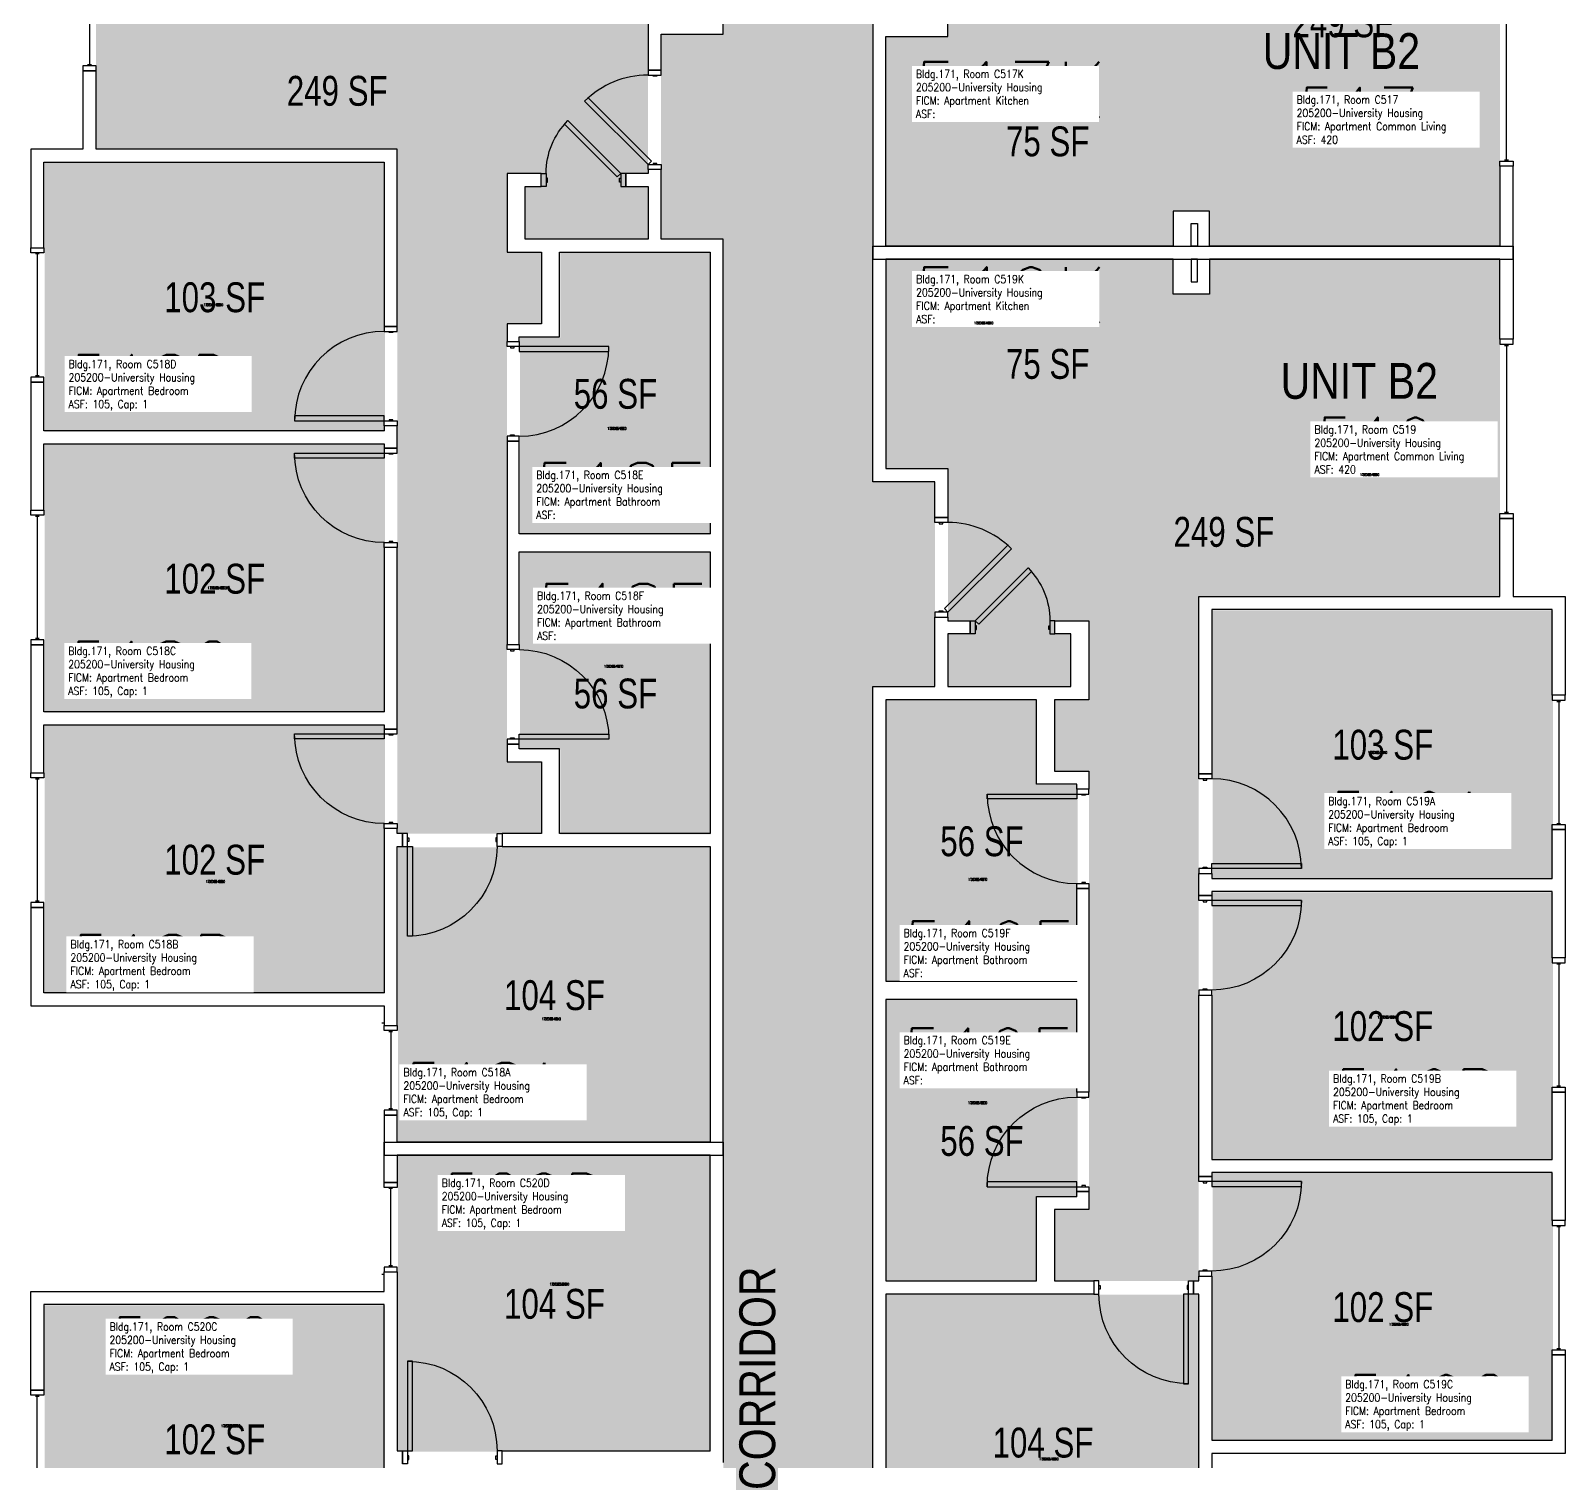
# Model space of a CAD drawing. Header units: inches. Extents: x 56 to 3925, y -1092 to 1470.
# Drawn here: x 3308 to 3925, y 442 to 1016 of the extents above; entities that cross this region are included whole.
import ezdxf
from ezdxf.enums import TextEntityAlignment as Align

# ---------------------------------------------------------------- set-up
doc = ezdxf.new("R2010")
doc.units = ezdxf.units.IN
doc.header["$LTSCALE"] = 48
doc.header["$MEASUREMENT"] = 0
for name, color, linetype in [('A-DOR', 2, 'Continuous'), ('A-GLAZ', 1, 'Continuous'), ('A-IDEN-RNUM', 7, 'Continuous'), ('A-IDEN-SNUM', 4, 'Continuous'), ('A-IDEN-VNUM', 4, 'Continuous'), ('A-MISC', 1, 'Continuous'), ('A-WALL', 5, 'Continuous'), ('AREA-TEXT', 3, 'Continuous'), ('Rooms-Category-Color', 7, 'Continuous'), ('Rooms-College-Color', 7, 'Continuous'), ('Rooms-Department-Color', 7, 'Continuous'), ('Rooms-Division-Color', 7, 'Continuous'), ('Rooms-Information', 7, 'Continuous')]:
    doc.layers.add(name, color=color, linetype=linetype)
doc.styles.add('AREA', font='arial.ttf', dxfattribs={"width": 0.75, "height": 12})
doc.styles.add('ROOMSNUMBER', font='txt.shx', dxfattribs={"height": 0.03})
doc.styles.add('ROOMVNUMBER', font='simplex.shx', dxfattribs={"width": 0.85})
doc.styles.get("Standard").update_dxf_attribs({"font": 'ARIALN.TTF'})

msp = doc.modelspace()

# ---------------------------------------------------------------- hatches: boundary and pattern name
h = msp.add_hatch()
h.set_pattern_fill('ANSI31', color=256, angle=90, style=0)
h.set_pattern_definition([(135, (2935.29632, 505.40573), (-0.088388348, -0.088388348), [])])
h.paths.add_polyline_path([(3519.25, 836.88), (3519.25, 895.61), (3528.46, 895.61), (3528.46, 836.88)], flags=9)
h = msp.add_hatch()
h.set_pattern_fill('ANSI31', color=256, style=0)
h.set_pattern_definition([(45, (4297.48303, 325.65573), (0.088388348, -0.088388348), [])])
h.paths.add_polyline_path([(3713.53, 657.13), (3713.53, 715.86), (3704.32, 715.86), (3704.32, 657.13)], flags=9)
at = {"layer": 'Rooms-Category-Color', "true_color": 0x728ef3}
for points in [[(3781.76, 929.89), (3781.76, 1014.03), (3676.64, 1014.03), (3676.64, 1075.16), (3685.59, 1075.16), (3685.59, 1080.41), (3676.64, 1080.41), (3676.64, 1101.6), (3726.01, 1101.6), (3726.01, 1080.41), (3719.59, 1080.41), (3719.59, 1075.16), (3733.26, 1075.16), (3733.26, 1106.85), (3719.39, 1106.85), (3719.39, 1135.6), (3733.26, 1135.6), (3733.26, 1311.64), (3719.39, 1311.64), (3719.39, 1340.39), (3777.39, 1340.39), (3777.39, 1065.39), (3898.39, 1065.39), (3898.39, 929.89)], [(3451.01, 1104.39), (3451.01, 1020.24), (3556.14, 1020.24), (3556.14, 959.12), (3547.19, 959.12), (3547.19, 953.87), (3556.14, 953.87), (3556.14, 932.67), (3506.76, 932.67), (3506.76, 953.87), (3513.19, 953.87), (3513.19, 959.12), (3499.51, 959.12), (3499.51, 927.42), (3513.39, 927.42), (3513.39, 898.67), (3499.51, 898.67), (3499.51, 722.64), (3513.39, 722.64), (3513.39, 693.89), (3455.39, 693.89), (3455.39, 968.89), (3334.39, 968.89), (3334.39, 1104.39)], [(3651.64, 1014.03), (3781.76, 1014.03), (3781.76, 943.89), (3767.14, 943.89), (3767.14, 929.89), (3651.64, 929.89)], [(3313.69, 963.34), (3313.69, 855.34), (3450.44, 855.34), (3450.44, 963.34)], [(3581.44, 813.98), (3504.69, 813.98), (3504.69, 893.12), (3520.94, 893.12), (3520.94, 927.12), (3581.44, 927.12)], [(3651.64, 840.49), (3781.76, 840.49), (3781.76, 910.64), (3767.14, 910.64), (3767.14, 924.64), (3651.64, 924.64)], [(3781.76, 924.64), (3781.76, 840.49), (3676.64, 840.49), (3676.64, 779.37), (3685.59, 779.37), (3685.59, 774.12), (3676.64, 774.12), (3676.64, 752.92), (3726.01, 752.92), (3726.01, 774.12), (3719.59, 774.12), (3719.59, 779.37), (3733.26, 779.37), (3733.26, 747.67), (3719.39, 747.67), (3719.39, 718.92), (3733.26, 718.92), (3733.26, 542.89), (3719.39, 542.89), (3719.39, 514.14), (3777.39, 514.14), (3777.39, 789.14), (3898.39, 789.14), (3898.39, 924.64)], [(3450.44, 742.47), (3313.69, 742.47), (3313.69, 850.09), (3450.44, 850.09)], [(3581.44, 693.59), (3520.94, 693.59), (3520.94, 727.59), (3504.69, 727.59), (3504.69, 806.73), (3581.44, 806.73)], [(3919.69, 783.59), (3919.69, 675.59), (3782.94, 675.59), (3782.94, 783.59)], [(3651.94, 634.23), (3728.69, 634.23), (3728.69, 713.37), (3712.44, 713.37), (3712.44, 747.37), (3651.94, 747.37)], [(3450.44, 629.59), (3313.69, 629.59), (3313.69, 737.22), (3450.44, 737.22)], [(3581.44, 569.59), (3455.69, 569.59), (3455.69, 688.34), (3581.44, 688.34)], [(3919.69, 562.72), (3782.94, 562.72), (3782.94, 670.34), (3919.69, 670.34)], [(3651.94, 513.84), (3712.44, 513.84), (3712.44, 547.84), (3728.69, 547.84), (3728.69, 626.98), (3651.94, 626.98)], [(3581.44, 564.34), (3455.69, 564.34), (3455.69, 445.59), (3581.44, 445.59)], [(3782.94, 449.84), (3919.69, 449.84), (3919.69, 557.47), (3782.94, 557.47)], [(3651.94, 389.84), (3777.69, 389.84), (3777.69, 508.59), (3651.94, 508.59)], [(3450.44, 504.34), (3313.69, 504.34), (3313.69, 396.72), (3450.44, 396.72)]]:
    msp.add_hatch(color=171, dxfattribs=at).paths.add_polyline_path(points)
at = {"layer": 'Rooms-Category-Color', "true_color": 0xadadad}
msp.add_hatch(color=253, dxfattribs=at).paths.add_polyline_path([(3586.39, 1019.28), (3646.39, 1019.28), (3646.39, 835.24), (3671.39, 835.24), (3671.39, 752.92), (3646.39, 752.92), (3646.39, 22.1), (3671.39, 22.1), (3671.39, -60.22), (3646.39, -60.22), (3646.39, -248.61), (3586.39, -248.61), (3586.39, -215.61), (3587.01, -215.61), (3587.01, -44.24), (3586.39, -44.24), (3586.39, 119.53), (3561.39, 119.53), (3561.39, 201.85), (3586.39, 201.85), (3586.39, 932.67), (3561.39, 932.67), (3561.39, 1014.99), (3586.39, 1014.99)])
at = {"layer": 'Rooms-College-Color', "true_color": 0xadadad}
for points in [[(3781.76, 929.89), (3781.76, 1014.03), (3676.64, 1014.03), (3676.64, 1075.16), (3685.59, 1075.16), (3685.59, 1080.41), (3676.64, 1080.41), (3676.64, 1101.6), (3726.01, 1101.6), (3726.01, 1080.41), (3719.59, 1080.41), (3719.59, 1075.16), (3733.26, 1075.16), (3733.26, 1106.85), (3719.39, 1106.85), (3719.39, 1135.6), (3733.26, 1135.6), (3733.26, 1311.64), (3719.39, 1311.64), (3719.39, 1340.39), (3777.39, 1340.39), (3777.39, 1065.39), (3898.39, 1065.39), (3898.39, 929.89)], [(3451.01, 1104.39), (3451.01, 1020.24), (3556.14, 1020.24), (3556.14, 959.12), (3547.19, 959.12), (3547.19, 953.87), (3556.14, 953.87), (3556.14, 932.67), (3506.76, 932.67), (3506.76, 953.87), (3513.19, 953.87), (3513.19, 959.12), (3499.51, 959.12), (3499.51, 927.42), (3513.39, 927.42), (3513.39, 898.67), (3499.51, 898.67), (3499.51, 722.64), (3513.39, 722.64), (3513.39, 693.89), (3455.39, 693.89), (3455.39, 968.89), (3334.39, 968.89), (3334.39, 1104.39)], [(3586.39, 1019.28), (3646.39, 1019.28), (3646.39, 835.24), (3671.39, 835.24), (3671.39, 752.92), (3646.39, 752.92), (3646.39, 22.1), (3671.39, 22.1), (3671.39, -60.22), (3646.39, -60.22), (3646.39, -248.61), (3586.39, -248.61), (3586.39, -215.61), (3587.01, -215.61), (3587.01, -44.24), (3586.39, -44.24), (3586.39, 119.53), (3561.39, 119.53), (3561.39, 201.85), (3586.39, 201.85), (3586.39, 932.67), (3561.39, 932.67), (3561.39, 1014.99), (3586.39, 1014.99)], [(3651.64, 1014.03), (3781.76, 1014.03), (3781.76, 943.89), (3767.14, 943.89), (3767.14, 929.89), (3651.64, 929.89)], [(3313.69, 963.34), (3313.69, 855.34), (3450.44, 855.34), (3450.44, 963.34)], [(3581.44, 813.98), (3504.69, 813.98), (3504.69, 893.12), (3520.94, 893.12), (3520.94, 927.12), (3581.44, 927.12)], [(3651.64, 840.49), (3781.76, 840.49), (3781.76, 910.64), (3767.14, 910.64), (3767.14, 924.64), (3651.64, 924.64)], [(3781.76, 924.64), (3781.76, 840.49), (3676.64, 840.49), (3676.64, 779.37), (3685.59, 779.37), (3685.59, 774.12), (3676.64, 774.12), (3676.64, 752.92), (3726.01, 752.92), (3726.01, 774.12), (3719.59, 774.12), (3719.59, 779.37), (3733.26, 779.37), (3733.26, 747.67), (3719.39, 747.67), (3719.39, 718.92), (3733.26, 718.92), (3733.26, 542.89), (3719.39, 542.89), (3719.39, 514.14), (3777.39, 514.14), (3777.39, 789.14), (3898.39, 789.14), (3898.39, 924.64)], [(3450.44, 742.47), (3313.69, 742.47), (3313.69, 850.09), (3450.44, 850.09)], [(3581.44, 693.59), (3520.94, 693.59), (3520.94, 727.59), (3504.69, 727.59), (3504.69, 806.73), (3581.44, 806.73)], [(3919.69, 783.59), (3919.69, 675.59), (3782.94, 675.59), (3782.94, 783.59)], [(3651.94, 634.23), (3728.69, 634.23), (3728.69, 713.37), (3712.44, 713.37), (3712.44, 747.37), (3651.94, 747.37)], [(3450.44, 629.59), (3313.69, 629.59), (3313.69, 737.22), (3450.44, 737.22)], [(3581.44, 569.59), (3455.69, 569.59), (3455.69, 688.34), (3581.44, 688.34)], [(3919.69, 562.72), (3782.94, 562.72), (3782.94, 670.34), (3919.69, 670.34)], [(3651.94, 513.84), (3712.44, 513.84), (3712.44, 547.84), (3728.69, 547.84), (3728.69, 626.98), (3651.94, 626.98)], [(3581.44, 564.34), (3455.69, 564.34), (3455.69, 445.59), (3581.44, 445.59)], [(3782.94, 449.84), (3919.69, 449.84), (3919.69, 557.47), (3782.94, 557.47)], [(3651.94, 389.84), (3777.69, 389.84), (3777.69, 508.59), (3651.94, 508.59)], [(3450.44, 504.34), (3313.69, 504.34), (3313.69, 396.72), (3450.44, 396.72)]]:
    msp.add_hatch(color=253, dxfattribs=at).paths.add_polyline_path(points)
at = {"layer": 'Rooms-Department-Color', "true_color": 0x604aed}
for points in [[(3781.76, 929.89), (3781.76, 1014.03), (3676.64, 1014.03), (3676.64, 1075.16), (3685.59, 1075.16), (3685.59, 1080.41), (3676.64, 1080.41), (3676.64, 1101.6), (3726.01, 1101.6), (3726.01, 1080.41), (3719.59, 1080.41), (3719.59, 1075.16), (3733.26, 1075.16), (3733.26, 1106.85), (3719.39, 1106.85), (3719.39, 1135.6), (3733.26, 1135.6), (3733.26, 1311.64), (3719.39, 1311.64), (3719.39, 1340.39), (3777.39, 1340.39), (3777.39, 1065.39), (3898.39, 1065.39), (3898.39, 929.89)], [(3451.01, 1104.39), (3451.01, 1020.24), (3556.14, 1020.24), (3556.14, 959.12), (3547.19, 959.12), (3547.19, 953.87), (3556.14, 953.87), (3556.14, 932.67), (3506.76, 932.67), (3506.76, 953.87), (3513.19, 953.87), (3513.19, 959.12), (3499.51, 959.12), (3499.51, 927.42), (3513.39, 927.42), (3513.39, 898.67), (3499.51, 898.67), (3499.51, 722.64), (3513.39, 722.64), (3513.39, 693.89), (3455.39, 693.89), (3455.39, 968.89), (3334.39, 968.89), (3334.39, 1104.39)], [(3651.64, 1014.03), (3781.76, 1014.03), (3781.76, 943.89), (3767.14, 943.89), (3767.14, 929.89), (3651.64, 929.89)], [(3313.69, 963.34), (3313.69, 855.34), (3450.44, 855.34), (3450.44, 963.34)], [(3581.44, 813.98), (3504.69, 813.98), (3504.69, 893.12), (3520.94, 893.12), (3520.94, 927.12), (3581.44, 927.12)], [(3651.64, 840.49), (3781.76, 840.49), (3781.76, 910.64), (3767.14, 910.64), (3767.14, 924.64), (3651.64, 924.64)], [(3781.76, 924.64), (3781.76, 840.49), (3676.64, 840.49), (3676.64, 779.37), (3685.59, 779.37), (3685.59, 774.12), (3676.64, 774.12), (3676.64, 752.92), (3726.01, 752.92), (3726.01, 774.12), (3719.59, 774.12), (3719.59, 779.37), (3733.26, 779.37), (3733.26, 747.67), (3719.39, 747.67), (3719.39, 718.92), (3733.26, 718.92), (3733.26, 542.89), (3719.39, 542.89), (3719.39, 514.14), (3777.39, 514.14), (3777.39, 789.14), (3898.39, 789.14), (3898.39, 924.64)], [(3450.44, 742.47), (3313.69, 742.47), (3313.69, 850.09), (3450.44, 850.09)], [(3581.44, 693.59), (3520.94, 693.59), (3520.94, 727.59), (3504.69, 727.59), (3504.69, 806.73), (3581.44, 806.73)], [(3919.69, 783.59), (3919.69, 675.59), (3782.94, 675.59), (3782.94, 783.59)], [(3651.94, 634.23), (3728.69, 634.23), (3728.69, 713.37), (3712.44, 713.37), (3712.44, 747.37), (3651.94, 747.37)], [(3450.44, 629.59), (3313.69, 629.59), (3313.69, 737.22), (3450.44, 737.22)], [(3581.44, 569.59), (3455.69, 569.59), (3455.69, 688.34), (3581.44, 688.34)], [(3919.69, 562.72), (3782.94, 562.72), (3782.94, 670.34), (3919.69, 670.34)], [(3651.94, 513.84), (3712.44, 513.84), (3712.44, 547.84), (3728.69, 547.84), (3728.69, 626.98), (3651.94, 626.98)], [(3581.44, 564.34), (3455.69, 564.34), (3455.69, 445.59), (3581.44, 445.59)], [(3782.94, 449.84), (3919.69, 449.84), (3919.69, 557.47), (3782.94, 557.47)], [(3651.94, 389.84), (3777.69, 389.84), (3777.69, 508.59), (3651.94, 508.59)], [(3450.44, 504.34), (3313.69, 504.34), (3313.69, 396.72), (3450.44, 396.72)]]:
    msp.add_hatch(color=173, dxfattribs=at).paths.add_polyline_path(points)
at = {"layer": 'Rooms-Department-Color', "true_color": 0xacacac}
msp.add_hatch(color=253, dxfattribs=at).paths.add_polyline_path([(3586.39, 1019.28), (3646.39, 1019.28), (3646.39, 835.24), (3671.39, 835.24), (3671.39, 752.92), (3646.39, 752.92), (3646.39, 22.1), (3671.39, 22.1), (3671.39, -60.22), (3646.39, -60.22), (3646.39, -248.61), (3586.39, -248.61), (3586.39, -215.61), (3587.01, -215.61), (3587.01, -44.24), (3586.39, -44.24), (3586.39, 119.53), (3561.39, 119.53), (3561.39, 201.85), (3586.39, 201.85), (3586.39, 932.67), (3561.39, 932.67), (3561.39, 1014.99), (3586.39, 1014.99)])
at = {"layer": 'Rooms-Division-Color', "true_color": 0x604aed}
for points in [[(3781.76, 929.89), (3781.76, 1014.03), (3676.64, 1014.03), (3676.64, 1075.16), (3685.59, 1075.16), (3685.59, 1080.41), (3676.64, 1080.41), (3676.64, 1101.6), (3726.01, 1101.6), (3726.01, 1080.41), (3719.59, 1080.41), (3719.59, 1075.16), (3733.26, 1075.16), (3733.26, 1106.85), (3719.39, 1106.85), (3719.39, 1135.6), (3733.26, 1135.6), (3733.26, 1311.64), (3719.39, 1311.64), (3719.39, 1340.39), (3777.39, 1340.39), (3777.39, 1065.39), (3898.39, 1065.39), (3898.39, 929.89)], [(3451.01, 1104.39), (3451.01, 1020.24), (3556.14, 1020.24), (3556.14, 959.12), (3547.19, 959.12), (3547.19, 953.87), (3556.14, 953.87), (3556.14, 932.67), (3506.76, 932.67), (3506.76, 953.87), (3513.19, 953.87), (3513.19, 959.12), (3499.51, 959.12), (3499.51, 927.42), (3513.39, 927.42), (3513.39, 898.67), (3499.51, 898.67), (3499.51, 722.64), (3513.39, 722.64), (3513.39, 693.89), (3455.39, 693.89), (3455.39, 968.89), (3334.39, 968.89), (3334.39, 1104.39)], [(3651.64, 1014.03), (3781.76, 1014.03), (3781.76, 943.89), (3767.14, 943.89), (3767.14, 929.89), (3651.64, 929.89)], [(3313.69, 963.34), (3313.69, 855.34), (3450.44, 855.34), (3450.44, 963.34)], [(3581.44, 813.98), (3504.69, 813.98), (3504.69, 893.12), (3520.94, 893.12), (3520.94, 927.12), (3581.44, 927.12)], [(3651.64, 840.49), (3781.76, 840.49), (3781.76, 910.64), (3767.14, 910.64), (3767.14, 924.64), (3651.64, 924.64)], [(3781.76, 924.64), (3781.76, 840.49), (3676.64, 840.49), (3676.64, 779.37), (3685.59, 779.37), (3685.59, 774.12), (3676.64, 774.12), (3676.64, 752.92), (3726.01, 752.92), (3726.01, 774.12), (3719.59, 774.12), (3719.59, 779.37), (3733.26, 779.37), (3733.26, 747.67), (3719.39, 747.67), (3719.39, 718.92), (3733.26, 718.92), (3733.26, 542.89), (3719.39, 542.89), (3719.39, 514.14), (3777.39, 514.14), (3777.39, 789.14), (3898.39, 789.14), (3898.39, 924.64)], [(3450.44, 742.47), (3313.69, 742.47), (3313.69, 850.09), (3450.44, 850.09)], [(3581.44, 693.59), (3520.94, 693.59), (3520.94, 727.59), (3504.69, 727.59), (3504.69, 806.73), (3581.44, 806.73)], [(3919.69, 783.59), (3919.69, 675.59), (3782.94, 675.59), (3782.94, 783.59)], [(3651.94, 634.23), (3728.69, 634.23), (3728.69, 713.37), (3712.44, 713.37), (3712.44, 747.37), (3651.94, 747.37)], [(3450.44, 629.59), (3313.69, 629.59), (3313.69, 737.22), (3450.44, 737.22)], [(3581.44, 569.59), (3455.69, 569.59), (3455.69, 688.34), (3581.44, 688.34)], [(3919.69, 562.72), (3782.94, 562.72), (3782.94, 670.34), (3919.69, 670.34)], [(3651.94, 513.84), (3712.44, 513.84), (3712.44, 547.84), (3728.69, 547.84), (3728.69, 626.98), (3651.94, 626.98)], [(3581.44, 564.34), (3455.69, 564.34), (3455.69, 445.59), (3581.44, 445.59)], [(3782.94, 449.84), (3919.69, 449.84), (3919.69, 557.47), (3782.94, 557.47)], [(3651.94, 389.84), (3777.69, 389.84), (3777.69, 508.59), (3651.94, 508.59)], [(3450.44, 504.34), (3313.69, 504.34), (3313.69, 396.72), (3450.44, 396.72)]]:
    msp.add_hatch(color=173, dxfattribs=at).paths.add_polyline_path(points)
at = {"layer": 'Rooms-Division-Color', "true_color": 0xadadad}
msp.add_hatch(color=253, dxfattribs=at).paths.add_polyline_path([(3586.39, 1019.28), (3646.39, 1019.28), (3646.39, 835.24), (3671.39, 835.24), (3671.39, 752.92), (3646.39, 752.92), (3646.39, 22.1), (3671.39, 22.1), (3671.39, -60.22), (3646.39, -60.22), (3646.39, -248.61), (3586.39, -248.61), (3586.39, -215.61), (3587.01, -215.61), (3587.01, -44.24), (3586.39, -44.24), (3586.39, 119.53), (3561.39, 119.53), (3561.39, 201.85), (3586.39, 201.85), (3586.39, 932.67), (3561.39, 932.67), (3561.39, 1014.99), (3586.39, 1014.99)])

# ---------------------------------------------------------------- linework, layer by layer
at = {"layer": 'A-DOR'}
for points in [[(3561.39, 998.61), (3561.39, 1000.61), (3556.14, 1000.61), (3556.14, 998.61)], [(3559.64, 998.61), (3559.64, 998.11), (3558.14, 998.11), (3558.14, 998.61)], [(3556.14, 962.61), (3557.55, 964.02), (3532.1, 989.48), (3530.68, 988.06)], [(3545.19, 959.12), (3543.78, 957.7), (3522.56, 978.92), (3523.98, 980.33)], [(3561.39, 962.61), (3561.39, 960.61), (3556.14, 960.61), (3556.14, 962.61)], [(3559.64, 962.61), (3559.64, 963.11), (3558.14, 963.11), (3558.14, 962.61)], [(3515.19, 953.87), (3513.19, 953.87), (3513.19, 959.12), (3515.19, 959.12)], [(3515.19, 955.62), (3515.69, 955.62), (3515.69, 957.12), (3515.19, 957.12)], [(3545.19, 955.62), (3544.69, 955.62), (3544.69, 957.12), (3545.19, 957.12)], [(3545.19, 953.87), (3547.19, 953.87), (3547.19, 959.12), (3545.19, 959.12)], [(3455.39, 895.64), (3455.39, 897.64), (3450.14, 897.64), (3450.14, 895.64)], [(3453.64, 895.64), (3453.64, 895.14), (3452.14, 895.14), (3452.14, 895.64)], [(3499.51, 889.53), (3499.51, 891.53), (3504.39, 891.53), (3504.39, 889.53)], [(3500.89, 889.53), (3500.89, 889.03), (3502.39, 889.03), (3502.39, 889.53)], [(3504.39, 889.53), (3504.39, 887.53), (3540.39, 887.53), (3540.39, 889.53)], [(3450.14, 859.64), (3450.14, 861.64), (3414.14, 861.64), (3414.14, 859.64)], [(3455.39, 859.64), (3455.39, 857.64), (3450.14, 857.64), (3450.14, 859.64)], [(3453.64, 859.64), (3453.64, 860.14), (3452.14, 860.14), (3452.14, 859.64)], [(3499.51, 853.53), (3499.51, 851.53), (3504.39, 851.53), (3504.39, 853.53)], [(3500.89, 853.53), (3500.89, 854.03), (3502.39, 854.03), (3502.39, 853.53)], [(3450.14, 846.76), (3450.14, 844.76), (3414.14, 844.76), (3414.14, 846.76)], [(3455.39, 846.76), (3455.39, 848.76), (3450.14, 848.76), (3450.14, 846.76)], [(3453.64, 846.76), (3453.64, 846.26), (3452.14, 846.26), (3452.14, 846.76)], [(3671.39, 818.86), (3671.39, 820.86), (3676.64, 820.86), (3676.64, 818.86)], [(3673.14, 818.86), (3673.14, 818.36), (3674.64, 818.36), (3674.64, 818.86)], [(3455.39, 810.76), (3455.39, 808.76), (3450.14, 808.76), (3450.14, 810.76)], [(3453.64, 810.76), (3453.64, 811.26), (3452.14, 811.26), (3452.14, 810.76)], [(3676.64, 782.86), (3675.23, 784.27), (3700.68, 809.73), (3702.1, 808.31)], [(3687.59, 779.37), (3689, 777.95), (3710.22, 799.17), (3708.8, 800.58)], [(3673.14, 782.86), (3673.14, 783.36), (3674.64, 783.36), (3674.64, 782.86)], [(3671.39, 782.86), (3671.39, 780.86), (3676.64, 780.86), (3676.64, 782.86)], [(3687.59, 774.12), (3685.59, 774.12), (3685.59, 779.37), (3687.59, 779.37)], [(3687.59, 775.87), (3688.09, 775.87), (3688.09, 777.37), (3687.59, 777.37)], [(3717.59, 775.87), (3717.09, 775.87), (3717.09, 777.37), (3717.59, 777.37)], [(3717.59, 774.12), (3719.59, 774.12), (3719.59, 779.37), (3717.59, 779.37)], [(3499.51, 767.78), (3499.51, 769.78), (3504.39, 769.78), (3504.39, 767.78)], [(3500.89, 767.78), (3500.89, 767.28), (3502.39, 767.28), (3502.39, 767.78)], [(3450.14, 733.89), (3450.14, 731.89), (3414.14, 731.89), (3414.14, 733.89)], [(3455.39, 733.89), (3455.39, 735.89), (3450.14, 735.89), (3450.14, 733.89)], [(3453.64, 733.89), (3453.64, 733.39), (3452.14, 733.39), (3452.14, 733.89)], [(3504.39, 731.78), (3504.39, 733.78), (3540.39, 733.78), (3540.39, 731.78)], [(3499.51, 731.78), (3499.51, 729.78), (3504.39, 729.78), (3504.39, 731.78)], [(3500.89, 731.78), (3500.89, 732.28), (3502.39, 732.28), (3502.39, 731.78)], [(3777.39, 715.89), (3777.39, 717.89), (3782.64, 717.89), (3782.64, 715.89)], [(3779.14, 715.89), (3779.14, 715.39), (3780.64, 715.39), (3780.64, 715.89)], [(3728.39, 709.78), (3728.39, 707.78), (3692.39, 707.78), (3692.39, 709.78)], [(3733.26, 709.78), (3733.26, 711.78), (3728.39, 711.78), (3728.39, 709.78)], [(3731.89, 709.78), (3731.89, 709.28), (3730.39, 709.28), (3730.39, 709.78)], [(3455.39, 697.89), (3455.39, 695.89), (3450.14, 695.89), (3450.14, 697.89)], [(3453.64, 697.89), (3453.64, 698.39), (3452.14, 698.39), (3452.14, 697.89)], [(3459.51, 693.89), (3457.51, 693.89), (3457.51, 688.64), (3459.51, 688.64)], [(3459.51, 692.14), (3460.01, 692.14), (3460.01, 690.64), (3459.51, 690.64)], [(3495.51, 692.14), (3495.01, 692.14), (3495.01, 690.64), (3495.51, 690.64)], [(3495.51, 693.89), (3497.51, 693.89), (3497.51, 688.64), (3495.51, 688.64)], [(3459.51, 688.64), (3461.51, 688.64), (3461.51, 652.64), (3459.51, 652.64)], [(3777.39, 679.89), (3777.39, 677.89), (3782.64, 677.89), (3782.64, 679.89)], [(3779.14, 679.89), (3779.14, 680.39), (3780.64, 680.39), (3780.64, 679.89)], [(3782.64, 679.89), (3782.64, 681.89), (3818.64, 681.89), (3818.64, 679.89)], [(3733.26, 673.78), (3733.26, 671.78), (3728.39, 671.78), (3728.39, 673.78)], [(3731.89, 673.78), (3731.89, 674.28), (3730.39, 674.28), (3730.39, 673.78)], [(3777.39, 667.01), (3777.39, 669.01), (3782.64, 669.01), (3782.64, 667.01)], [(3779.14, 667.01), (3779.14, 666.51), (3780.64, 666.51), (3780.64, 667.01)], [(3782.64, 667.01), (3782.64, 665.01), (3818.64, 665.01), (3818.64, 667.01)], [(3777.39, 631.01), (3777.39, 629.01), (3782.64, 629.01), (3782.64, 631.01)], [(3779.14, 631.01), (3779.14, 631.51), (3780.64, 631.51), (3780.64, 631.01)], [(3733.26, 588.03), (3733.26, 590.03), (3728.39, 590.03), (3728.39, 588.03)], [(3731.89, 588.03), (3731.89, 587.53), (3730.39, 587.53), (3730.39, 588.03)], [(3777.39, 554.14), (3777.39, 556.14), (3782.64, 556.14), (3782.64, 554.14)], [(3728.39, 552.03), (3728.39, 554.03), (3692.39, 554.03), (3692.39, 552.03)], [(3733.26, 552.03), (3733.26, 550.03), (3728.39, 550.03), (3728.39, 552.03)], [(3731.89, 552.03), (3731.89, 552.53), (3730.39, 552.53), (3730.39, 552.03)], [(3779.14, 554.14), (3779.14, 553.64), (3780.64, 553.64), (3780.64, 554.14)], [(3782.64, 554.14), (3782.64, 552.14), (3818.64, 552.14), (3818.64, 554.14)], [(3777.39, 518.14), (3777.39, 516.14), (3782.64, 516.14), (3782.64, 518.14)], [(3779.14, 518.14), (3779.14, 518.64), (3780.64, 518.64), (3780.64, 518.14)], [(3737.27, 514.14), (3735.27, 514.14), (3735.27, 508.89), (3737.27, 508.89)], [(3737.27, 512.39), (3737.77, 512.39), (3737.77, 510.89), (3737.27, 510.89)], [(3773.27, 512.39), (3772.77, 512.39), (3772.77, 510.89), (3773.27, 510.89)], [(3773.27, 514.14), (3775.27, 514.14), (3775.27, 508.89), (3773.27, 508.89)], [(3773.27, 508.89), (3771.27, 508.89), (3771.27, 472.89), (3773.27, 472.89)], [(3459.51, 445.89), (3461.51, 445.89), (3461.51, 481.89), (3459.51, 481.89)], [(3459.51, 440.64), (3457.51, 440.64), (3457.51, 445.89), (3459.51, 445.89)], [(3459.51, 442.39), (3460.01, 442.39), (3460.01, 443.89), (3459.51, 443.89)], [(3495.51, 442.39), (3495.01, 442.39), (3495.01, 443.89), (3495.51, 443.89)], [(3495.51, 440.64), (3497.51, 440.64), (3497.51, 445.89), (3495.51, 445.89)]]:
    msp.add_lwpolyline(points, close=True, dxfattribs=at)
for centre, start, end in [((3556.14, 962.61), 90, 135), ((3450.14, 859.64), 90, 180), ((3504.39, 889.53), 270, 0), ((3676.64, 782.86), 45, 90), ((3782.64, 679.89), 0, 90), ((3728.39, 709.78), 180, 270)]:
    msp.add_arc(centre, 36, start, end, dxfattribs=at)
at = {"layer": 'A-DOR', "extrusion": (0, 0, -1)}
for centre, radius, start, end in [((-3545.19, 959.12), 30, 0, 45), ((-3450.14, 846.76), 36, 270, 0), ((-3687.59, 779.37), 30, 135, 180), ((-3504.39, 731.78), 36, 90, 180), ((-3450.14, 733.89), 36, 270, 0), ((-3459.51, 688.64), 36, 180, 270), ((-3782.64, 667.01), 36, 180, 270), ((-3728.39, 552.03), 36, 0, 90), ((-3782.64, 554.14), 36, 180, 270), ((-3773.27, 508.89), 36, 270, 0), ((-3459.51, 445.89), 36, 90, 180)]:
    msp.add_arc(centre, radius, start, end, dxfattribs=at)
at = {"layer": 'A-GLAZ'}
for p, q in [((3331.76, 1069.77), (3331.76, 1002.77)), ((3901.01, 964.5), (3901.01, 1031.5)), ((3332.51, 1002.77), (3331.01, 1002.77)), ((3900.26, 964.5), (3901.76, 964.5)), ((3311.51, 926.73), (3310.01, 926.73)), ((3310.76, 926.73), (3310.76, 877.73)), ((3900.26, 890.02), (3901.76, 890.02)), ((3901.01, 890.02), (3901.01, 823.02)), ((3311.51, 877.73), (3310.01, 877.73)), ((3311.51, 821.26), (3310.01, 821.26)), ((3310.76, 821.26), (3310.76, 772.26)), ((3900.26, 823.02), (3901.76, 823.02)), ((3311.51, 772.26), (3310.01, 772.26)), ((3921.26, 746.98), (3922.76, 746.98)), ((3922.01, 746.98), (3922.01, 697.98)), ((3311.51, 715.74), (3310.01, 715.74)), ((3310.76, 715.74), (3310.76, 666.74)), ((3921.26, 697.98), (3922.76, 697.98)), ((3311.51, 666.74), (3310.01, 666.74)), ((3921.26, 641.51), (3922.76, 641.51)), ((3922.01, 641.51), (3922.01, 592.51)), ((3450.14, 617.77), (3449.14, 617.77)), ((3453.51, 614.27), (3452.01, 614.27)), ((3452.76, 614.27), (3452.76, 583.27)), ((3921.26, 592.51), (3922.76, 592.51)), ((3453.51, 583.27), (3452.01, 583.27)), ((3453.51, 551.26), (3452.01, 551.26)), ((3452.76, 520.26), (3452.76, 551.26)), ((3921.26, 535.99), (3922.76, 535.99)), ((3922.01, 535.99), (3922.01, 486.99)), ((3453.51, 520.26), (3452.01, 520.26)), ((3450.14, 516.76), (3449.14, 516.76)), ((3921.26, 486.99), (3922.76, 486.99)), ((3311.51, 467.79), (3310.01, 467.79)), ((3310.76, 418.79), (3310.76, 467.79))]:
    msp.add_line(p, q, dxfattribs=at)
for points in [[(3329.14, 1002.27), (3329.14, 1000.27), (3334.39, 1000.27), (3334.39, 1002.27)], [(3903.64, 964), (3903.64, 962), (3898.39, 962), (3898.39, 964)], [(3308.14, 927.23), (3308.14, 929.23), (3313.39, 929.23), (3313.39, 927.23)], [(3903.64, 890.52), (3903.64, 892.52), (3898.39, 892.52), (3898.39, 890.52)], [(3308.14, 877.23), (3308.14, 875.23), (3313.39, 875.23), (3313.39, 877.23)], [(3308.14, 821.76), (3308.14, 823.76), (3313.39, 823.76), (3313.39, 821.76)], [(3903.64, 822.52), (3903.64, 820.52), (3898.39, 820.52), (3898.39, 822.52)], [(3308.14, 771.76), (3308.14, 769.76), (3313.39, 769.76), (3313.39, 771.76)], [(3924.64, 747.48), (3924.64, 749.48), (3919.39, 749.48), (3919.39, 747.48)], [(3308.14, 716.24), (3308.14, 718.24), (3313.39, 718.24), (3313.39, 716.24)], [(3924.64, 697.48), (3924.64, 695.48), (3919.39, 695.48), (3919.39, 697.48)], [(3308.14, 666.24), (3308.14, 664.24), (3313.39, 664.24), (3313.39, 666.24)], [(3924.64, 642.01), (3924.64, 644.01), (3919.39, 644.01), (3919.39, 642.01)], [(3450.14, 614.77), (3450.14, 616.77), (3455.39, 616.77), (3455.39, 614.77)], [(3924.64, 592.01), (3924.64, 590.01), (3919.39, 590.01), (3919.39, 592.01)], [(3450.14, 582.77), (3450.14, 580.77), (3455.39, 580.77), (3455.39, 582.77)], [(3450.14, 551.76), (3450.14, 553.76), (3455.39, 553.76), (3455.39, 551.76)], [(3924.64, 536.49), (3924.64, 538.49), (3919.39, 538.49), (3919.39, 536.49)], [(3450.14, 519.76), (3450.14, 517.76), (3455.39, 517.76), (3455.39, 519.76)], [(3924.64, 486.49), (3924.64, 484.49), (3919.39, 484.49), (3919.39, 486.49)], [(3308.14, 468.29), (3308.14, 470.29), (3313.39, 470.29), (3313.39, 468.29)]]:
    msp.add_lwpolyline(points, close=True, dxfattribs=at)
at = {"layer": 'A-WALL'}
for p, q in [((3586.39, 1014.99), (3586.39, 1109.64)), ((3676.64, 1014.03), (3676.64, 1033.67)), ((3556.14, 1020.24), (3556.14, 1000.61)), ((3646.39, 1019.28), (3646.39, 924.64)), ((3561.39, 1000.61), (3561.39, 1014.99)), ((3561.39, 1014.99), (3586.39, 1014.99)), ((3651.64, 929.89), (3651.64, 1014.03)), ((3651.64, 1014.03), (3676.64, 1014.03)), ((3329.14, 1000.27), (3329.14, 968.89)), ((3334.39, 1000.27), (3329.14, 1000.27)), ((3334.39, 968.89), (3334.39, 1000.27)), ((3556.14, 1000.61), (3561.39, 1000.61)), ((3308.14, 968.89), (3308.14, 929.23)), ((3329.14, 968.89), (3308.14, 968.89)), ((3455.39, 968.89), (3334.39, 968.89)), ((3455.39, 897.64), (3455.39, 968.89)), ((3313.39, 929.23), (3313.39, 963.64)), ((3313.39, 963.64), (3450.14, 963.64)), ((3450.14, 963.64), (3450.14, 897.64)), ((3903.64, 962), (3898.39, 962)), ((3898.39, 962), (3898.39, 929.89)), ((3903.64, 924.64), (3903.64, 962)), ((3499.51, 959.12), (3499.51, 927.42)), ((3513.19, 959.12), (3499.51, 959.12)), ((3513.19, 953.87), (3513.19, 959.12)), ((3556.14, 959.12), (3547.19, 959.12)), ((3547.19, 959.12), (3547.19, 953.87)), ((3556.14, 960.61), (3556.14, 959.12)), ((3561.39, 960.61), (3556.14, 960.61)), ((3561.39, 932.67), (3561.39, 960.61)), ((3506.76, 932.67), (3506.76, 953.87)), ((3506.76, 953.87), (3513.19, 953.87)), ((3547.19, 953.87), (3556.14, 953.87)), ((3556.14, 953.87), (3556.14, 932.67)), ((3767.14, 943.89), (3767.14, 929.89)), ((3781.76, 943.89), (3767.14, 943.89)), ((3781.76, 929.89), (3781.76, 943.89)), ((3774.39, 929.89), (3774.39, 939.01)), ((3774.39, 939.01), (3776.89, 939.01)), ((3776.89, 939.01), (3776.89, 929.89)), ((3556.14, 932.67), (3506.76, 932.67)), ((3586.39, 932.67), (3561.39, 932.67)), ((3586.39, 693.26), (3586.39, 932.67)), ((3308.14, 929.23), (3313.39, 929.23)), ((3499.51, 927.42), (3513.39, 927.42)), ((3513.39, 927.42), (3513.39, 898.67)), ((3520.64, 893.42), (3520.64, 927.42)), ((3520.64, 927.42), (3581.14, 927.42)), ((3581.14, 927.42), (3581.14, 814.28)), ((3646.39, 835.24), (3646.39, 929.89)), ((3646.39, 929.89), (3903.64, 929.89)), ((3767.14, 929.89), (3651.64, 929.89)), ((3776.89, 929.89), (3774.39, 929.89)), ((3898.39, 929.89), (3781.76, 929.89)), ((3903.64, 929.89), (3903.64, 892.52)), ((3646.39, 924.64), (3903.64, 924.64)), ((3651.64, 924.64), (3651.64, 840.49)), ((3767.14, 924.64), (3651.64, 924.64)), ((3767.14, 910.64), (3767.14, 924.64)), ((3776.89, 924.64), (3774.39, 924.64)), ((3774.39, 924.64), (3774.39, 915.51)), ((3776.89, 915.51), (3776.89, 924.64)), ((3898.39, 924.64), (3781.76, 924.64)), ((3781.76, 924.64), (3781.76, 910.64)), ((3898.39, 892.52), (3898.39, 924.64)), ((3774.39, 915.51), (3776.89, 915.51)), ((3781.76, 910.64), (3767.14, 910.64)), ((3450.14, 897.64), (3455.39, 897.64)), ((3499.51, 898.67), (3499.51, 891.53)), ((3513.39, 898.67), (3499.51, 898.67)), ((3499.51, 891.53), (3504.39, 891.53)), ((3504.39, 891.53), (3504.39, 893.42)), ((3504.39, 893.42), (3520.64, 893.42)), ((3903.64, 892.52), (3898.39, 892.52)), ((3308.14, 875.23), (3308.14, 823.76)), ((3313.39, 875.23), (3308.14, 875.23)), ((3313.39, 855.64), (3313.39, 875.23)), ((3450.14, 857.64), (3450.14, 855.64)), ((3455.39, 857.64), (3450.14, 857.64)), ((3455.39, 848.76), (3455.39, 857.64)), ((3450.14, 855.64), (3313.39, 855.64)), ((3499.51, 851.53), (3499.51, 769.78)), ((3504.39, 851.53), (3499.51, 851.53)), ((3504.39, 814.28), (3504.39, 851.53)), ((3313.39, 823.76), (3313.39, 850.39)), ((3313.39, 850.39), (3450.14, 850.39)), ((3450.14, 850.39), (3450.14, 848.76)), ((3450.14, 848.76), (3455.39, 848.76)), ((3651.64, 840.49), (3676.64, 840.49)), ((3676.64, 840.49), (3676.64, 820.86)), ((3671.39, 835.24), (3646.39, 835.24)), ((3671.39, 820.86), (3671.39, 835.24)), ((3308.14, 823.76), (3313.39, 823.76)), ((3676.64, 820.86), (3671.39, 820.86)), ((3898.39, 789.14), (3898.39, 820.52)), ((3898.39, 820.52), (3903.64, 820.52)), ((3903.64, 820.52), (3903.64, 789.14)), ((3581.14, 814.28), (3504.39, 814.28)), ((3450.14, 808.76), (3450.14, 742.76)), ((3455.39, 808.76), (3450.14, 808.76)), ((3455.39, 735.89), (3455.39, 808.76)), ((3504.39, 769.78), (3504.39, 807.03)), ((3504.39, 807.03), (3581.14, 807.03)), ((3581.14, 807.03), (3581.14, 693.89)), ((3777.39, 789.14), (3898.39, 789.14)), ((3777.39, 717.89), (3777.39, 789.14)), ((3903.64, 789.14), (3924.64, 789.14)), ((3924.64, 789.14), (3924.64, 749.48)), ((3919.39, 783.89), (3782.64, 783.89)), ((3782.64, 783.89), (3782.64, 717.89)), ((3919.39, 749.48), (3919.39, 783.89)), ((3671.39, 752.92), (3671.39, 780.86)), ((3671.39, 780.86), (3676.64, 780.86)), ((3676.64, 780.86), (3676.64, 779.37)), ((3676.64, 779.37), (3685.59, 779.37)), ((3685.59, 779.37), (3685.59, 774.12)), ((3719.59, 779.37), (3733.26, 779.37)), ((3719.59, 774.12), (3719.59, 779.37)), ((3733.26, 779.37), (3733.26, 747.67)), ((3685.59, 774.12), (3676.64, 774.12)), ((3676.64, 774.12), (3676.64, 752.92)), ((3726.01, 774.12), (3719.59, 774.12)), ((3726.01, 752.92), (3726.01, 774.12)), ((3313.39, 769.76), (3308.14, 769.76)), ((3308.14, 769.76), (3308.14, 718.24)), ((3313.39, 742.76), (3313.39, 769.76)), ((3499.51, 769.78), (3504.39, 769.78)), ((3646.39, 513.51), (3646.39, 752.92)), ((3646.39, 752.92), (3671.39, 752.92)), ((3676.64, 752.92), (3726.01, 752.92)), ((3651.64, 747.67), (3651.64, 634.53)), ((3712.14, 747.67), (3651.64, 747.67)), ((3712.14, 713.67), (3712.14, 747.67)), ((3719.39, 747.67), (3719.39, 718.92)), ((3733.26, 747.67), (3719.39, 747.67)), ((3924.64, 749.48), (3919.39, 749.48)), ((3450.14, 742.76), (3313.39, 742.76)), ((3313.39, 737.51), (3450.14, 737.51)), ((3313.39, 718.24), (3313.39, 737.51)), ((3450.14, 737.51), (3450.14, 735.89)), ((3450.14, 735.89), (3455.39, 735.89)), ((3499.51, 729.78), (3499.51, 722.64)), ((3504.39, 729.78), (3499.51, 729.78)), ((3504.39, 727.89), (3504.39, 729.78)), ((3520.64, 727.89), (3504.39, 727.89)), ((3520.64, 693.89), (3520.64, 727.89)), ((3499.51, 722.64), (3513.39, 722.64)), ((3513.39, 722.64), (3513.39, 693.89)), ((3308.14, 718.24), (3313.39, 718.24)), ((3719.39, 718.92), (3733.26, 718.92)), ((3733.26, 718.92), (3733.26, 711.78)), ((3782.64, 717.89), (3777.39, 717.89)), ((3728.39, 713.67), (3712.14, 713.67)), ((3728.39, 711.78), (3728.39, 713.67)), ((3733.26, 711.78), (3728.39, 711.78)), ((3450.14, 695.89), (3450.14, 629.89)), ((3455.39, 695.89), (3450.14, 695.89)), ((3455.39, 693.89), (3455.39, 695.89)), ((3457.51, 693.89), (3455.39, 693.89)), ((3457.51, 688.64), (3457.51, 693.89)), ((3500.14, 693.89), (3497.51, 693.89)), ((3497.51, 693.89), (3497.51, 688.64)), ((3513.39, 693.89), (3500.14, 693.89)), ((3581.14, 693.89), (3520.64, 693.89)), ((3586.39, 564.64), (3586.39, 693.26)), ((3919.39, 675.89), (3919.39, 695.48)), ((3919.39, 695.48), (3924.64, 695.48)), ((3924.64, 695.48), (3924.64, 644.01)), ((3455.39, 625.26), (3455.39, 688.64)), ((3455.39, 688.64), (3457.51, 688.64)), ((3497.51, 688.64), (3500.14, 688.64)), ((3500.14, 688.64), (3581.14, 688.64)), ((3581.14, 688.64), (3581.14, 569.89)), ((3777.39, 669.01), (3777.39, 677.89)), ((3777.39, 677.89), (3782.64, 677.89)), ((3782.64, 677.89), (3782.64, 675.89)), ((3782.64, 675.89), (3919.39, 675.89)), ((3728.39, 634.53), (3728.39, 671.78)), ((3728.39, 671.78), (3733.26, 671.78)), ((3733.26, 671.78), (3733.26, 590.03)), ((3782.64, 669.01), (3777.39, 669.01)), ((3919.39, 670.64), (3782.64, 670.64)), ((3782.64, 670.64), (3782.64, 669.01)), ((3919.39, 644.01), (3919.39, 670.64)), ((3308.14, 664.24), (3308.14, 624.64)), ((3313.39, 664.24), (3308.14, 664.24)), ((3313.39, 629.89), (3313.39, 664.24)), ((3924.64, 644.01), (3919.39, 644.01)), ((3450.14, 629.89), (3313.39, 629.89)), ((3651.64, 634.53), (3728.39, 634.53)), ((3777.39, 556.14), (3777.39, 629.01)), ((3777.39, 629.01), (3782.64, 629.01)), ((3782.64, 629.01), (3782.64, 563.01)), ((3308.14, 624.64), (3450.14, 624.64)), ((3450.14, 624.64), (3450.14, 616.77)), ((3455.39, 616.77), (3455.39, 625.26)), ((3728.39, 627.28), (3651.64, 627.28)), ((3651.64, 627.28), (3651.64, 514.14)), ((3728.39, 590.03), (3728.39, 627.28)), ((3450.14, 616.77), (3455.39, 616.77)), ((3733.26, 590.03), (3728.39, 590.03)), ((3919.39, 563.01), (3919.39, 590.01)), ((3919.39, 590.01), (3924.64, 590.01)), ((3924.64, 590.01), (3924.64, 538.49)), ((3450.14, 580.77), (3450.14, 564.64)), ((3455.39, 580.77), (3450.14, 580.77)), ((3455.39, 569.89), (3455.39, 580.77)), ((3450.14, 553.76), (3450.14, 569.89)), ((3450.14, 569.89), (3586.39, 569.89)), ((3581.14, 569.89), (3455.39, 569.89)), ((3586.39, 569.89), (3586.39, 441.26)), ((3450.14, 564.64), (3586.39, 564.64)), ((3455.39, 564.64), (3455.39, 553.76)), ((3581.14, 564.64), (3455.39, 564.64)), ((3581.14, 445.89), (3581.14, 564.64)), ((3782.64, 563.01), (3919.39, 563.01)), ((3782.64, 556.14), (3777.39, 556.14)), ((3919.39, 557.76), (3782.64, 557.76)), ((3782.64, 557.76), (3782.64, 556.14)), ((3919.39, 538.49), (3919.39, 557.76)), ((3455.39, 553.76), (3450.14, 553.76)), ((3728.39, 548.14), (3728.39, 550.03)), ((3728.39, 550.03), (3733.26, 550.03)), ((3733.26, 550.03), (3733.26, 542.89)), ((3712.14, 548.14), (3728.39, 548.14)), ((3712.14, 514.14), (3712.14, 548.14)), ((3733.26, 542.89), (3719.39, 542.89)), ((3719.39, 542.89), (3719.39, 514.14)), ((3924.64, 538.49), (3919.39, 538.49)), ((3450.14, 509.89), (3450.14, 517.76)), ((3450.14, 517.76), (3455.39, 517.76)), ((3455.39, 517.76), (3455.39, 509.26)), ((3646.39, 384.89), (3646.39, 513.51)), ((3651.64, 514.14), (3712.14, 514.14)), ((3719.39, 514.14), (3732.64, 514.14)), ((3732.64, 514.14), (3735.27, 514.14)), ((3735.27, 514.14), (3735.27, 508.89)), ((3775.27, 514.14), (3777.39, 514.14)), ((3775.27, 508.89), (3775.27, 514.14)), ((3777.39, 514.14), (3777.39, 516.14)), ((3777.39, 516.14), (3782.64, 516.14)), ((3782.64, 516.14), (3782.64, 450.14)), ((3308.14, 509.89), (3450.14, 509.89)), ((3308.14, 470.29), (3308.14, 509.89)), ((3455.39, 509.26), (3455.39, 445.89)), ((3651.64, 508.89), (3651.64, 390.14)), ((3732.64, 508.89), (3651.64, 508.89)), ((3735.27, 508.89), (3732.64, 508.89)), ((3777.39, 508.89), (3775.27, 508.89)), ((3777.39, 445.51), (3777.39, 508.89)), ((3450.14, 504.64), (3313.39, 504.64)), ((3313.39, 504.64), (3313.39, 470.29)), ((3450.14, 438.64), (3450.14, 504.64)), ((3919.39, 450.14), (3919.39, 484.49)), ((3919.39, 484.49), (3924.64, 484.49)), ((3924.64, 484.49), (3924.64, 444.89)), ((3313.39, 470.29), (3308.14, 470.29)), ((3782.64, 450.14), (3919.39, 450.14)), ((3455.39, 445.89), (3457.51, 445.89)), ((3457.51, 445.89), (3457.51, 440.64)), ((3497.51, 440.64), (3497.51, 445.89)), ((3497.51, 445.89), (3500.14, 445.89)), ((3500.14, 445.89), (3581.14, 445.89)), ((3777.39, 437.02), (3777.39, 445.51)), ((3924.64, 444.89), (3782.64, 444.89)), ((3782.64, 444.89), (3782.64, 437.02))]:
    msp.add_line(p, q, dxfattribs=at)

# ---------------------------------------------------------------- texts
at = {"layer": 'A-IDEN-RNUM', "style": 'ROOMSNUMBER', "width": 0.85}
for s, p in [('0517-K0', (3712.04, 991.74)), ('0517-00', (3857.27, 984.89)), ('0518-D0', (3381.54, 905.81)), ('0519-K0', (3690.97, 898.51)), ('0518-E0', (3543.66, 856.13)), ('0519-00', (3846.04, 837.59)), ('0518-C0', (3383.05, 792.08)), ('0518-F0', (3542.3, 760.58)), ('0519-A0', (3849.23, 725.95)), ('0518-B0', (3382.33, 674.1)), ('0519-F0', (3688.55, 674.96)), ('0518-A0', (3517.26, 618.93)), ('0519-B0', (3853.03, 619.64)), ('0519-E0', (3688.55, 585.2)), ('0520-D0', (3520.54, 512.38)), ('0519-C0', (3857.78, 496.25)), ('0520-C0', (3388.49, 455.43)), ('0519-D0', (3717.18, 442.14))]:
    msp.add_text(s, height=1, dxfattribs=at).set_placement(p, align=Align.CENTER)
at = {"layer": 'A-IDEN-SNUM', "style": 'ROOMSNUMBER', "width": 0.85}
for s, p in [('1710C517K0', (3712.04, 991.74)), ('1710C51700', (3857.27, 984.89)), ('1710C518D0', (3381.54, 905.81)), ('1710C519K0', (3690.97, 898.51)), ('1710C518E0', (3543.66, 856.13)), ('1710C51900', (3846.04, 837.59)), ('1710C518C0', (3383.05, 792.08)), ('1710C518F0', (3542.3, 760.58)), ('1710C519A0', (3849.23, 725.95)), ('1710C518B0', (3382.33, 674.1)), ('1710C519F0', (3688.55, 674.96)), ('1710C518A0', (3517.26, 618.93)), ('1710C519B0', (3853.03, 619.64)), ('1710C519E0', (3688.55, 585.2)), ('1710C520D0', (3520.54, 512.38)), ('1710C519C0', (3857.78, 496.25)), ('1710C520C0', (3388.49, 455.43)), ('1710C519D0', (3717.18, 442.14))]:
    msp.add_text(s, height=1, dxfattribs=at).set_placement(p, align=Align.CENTER)
at = {"layer": 'A-IDEN-VNUM', "style": 'ROOMVNUMBER'}
for s, p in [('517K', (3701.27, 992.62)), ('519K', (3701.36, 910.2))]:
    msp.add_text(s, height=22.5, dxfattribs=at).set_placement(p, align=Align.MIDDLE)
at = {"layer": 'A-IDEN-VNUM', "style": 'ROOMVNUMBER', "width": 0.85}
for s, p in [('517', (3816.69, 971.04)), ('518D', (3323.36, 863.76)), ('519', (3823.87, 838.54)), ('518C', (3323.23, 748.5)), ('519A', (3829.41, 688.21)), ('518B', (3324.13, 630.66)), ('518A', (3457.89, 579.22)), ('519B', (3831.34, 576.69)), ('520D', (3473.26, 534.78)), ('520C', (3339.8, 477.05)), ('519C', (3836.25, 453.92))]:
    msp.add_text(s, height=22.5, dxfattribs=at).set_placement(p)
at = {"layer": 'A-IDEN-VNUM', "style": 'ROOMVNUMBER', "width": 0.9}
for s, p in [('518E', (3544.53, 831.52)), ('518F', (3544.83, 782.99)), ('519F', (3692.08, 647.5)), ('519E', (3692.08, 604.43))]:
    msp.add_text(s, height=22.5, dxfattribs=at).set_placement(p, align=Align.MIDDLE)
at = {"layer": 'A-MISC'}
for p in [(3834.69, 1001.04), (3841.87, 868.54)]:
    msp.add_text('UNIT B2', height=14.4, dxfattribs=at).set_placement(p, align=Align.CENTER)
msp.add_text('CORRIDOR', height=14.4, rotation=90, dxfattribs=at).set_placement((3607.23, 475.09), align=Align.CENTER)
at = {"layer": 'AREA-TEXT', "style": 'AREA', "width": 0.75}
for s, p in [('249 SF', (3835.29, 1019.79)), ('249 SF', (3431.28, 992.27)), ('75 SF', (3716.7, 971.96)), ('103 SF', (3382.06, 909.34)), ('75 SF', (3716.7, 882.57)), ('56 SF', (3543.06, 870.55)), ('249 SF', (3787.51, 815.09)), ('102 SF', (3382.06, 796.28)), ('56 SF', (3543.06, 750.16)), ('103 SF', (3851.31, 729.59)), ('56 SF', (3690.31, 690.8)), ('102 SF', (3382.06, 683.4)), ('104 SF', (3518.56, 628.97)), ('102 SF', (3851.31, 616.53)), ('56 SF', (3690.31, 570.41)), ('104 SF', (3518.56, 504.97)), ('102 SF', (3851.31, 503.65)), ('102 SF', (3382.06, 450.53)), ('104 SF', (3714.81, 449.22))]:
    msp.add_text(s, height=12, dxfattribs=at).set_placement(p, align=Align.MIDDLE_CENTER)

# ---------------------------------------------------------------- next in the draw order: texts
at = {"layer": 'Rooms-Information', "char_height": 3.2143, "width": 72, "attachment_point": 7, "style": 'ROOMVNUMBER', "bg_fill": 3, "box_fill_scale": 1.5, "bg_fill_color": 256, "bg_fill_true_color": 13158600, "bg_fill_transparency": 0}
for s, insert in [('Bldg.171, Room C517K^M^J205200-University Housing^M^JFICM: Apartment Kitchen^M^JASF: ', (3663.77, 981.37)), ('Bldg.171, Room C517^M^J205200-University Housing^M^JFICM: Apartment Common Living^M^JASF: 420', (3816.69, 971.04)), ('Bldg.171, Room C519K^M^J205200-University Housing^M^JFICM: Apartment Kitchen^M^JASF: ', (3663.86, 898.95)), ('Bldg.171, Room C518D^M^J205200-University Housing^M^JFICM: Apartment Bedroom^M^JASF: 105, Cap: 1', (3323.36, 863.76)), ('Bldg.171, Room C519^M^J205200-University Housing^M^JFICM: Apartment Common Living^M^JASF: 420', (3823.87, 838.54)), ('Bldg.171, Room C518E^M^J205200-University Housing^M^JFICM: Apartment Bathroom^M^JASF: ', (3511.26, 820.27)), ('Bldg.171, Room C518F^M^J205200-University Housing^M^JFICM: Apartment Bathroom^M^JASF: ', (3511.56, 771.74)), ('Bldg.171, Room C518C^M^J205200-University Housing^M^JFICM: Apartment Bedroom^M^JASF: 105, Cap: 1', (3323.23, 748.5)), ('Bldg.171, Room C519A^M^J205200-University Housing^M^JFICM: Apartment Bedroom^M^JASF: 105, Cap: 1', (3829.41, 688.21)), ('Bldg.171, Room C519F^M^J205200-University Housing^M^JFICM: Apartment Bathroom^M^JASF: ', (3658.81, 636.25)), ('Bldg.171, Room C518B^M^J205200-University Housing^M^JFICM: Apartment Bedroom^M^JASF: 105, Cap: 1', (3324.13, 630.66)), ('Bldg.171, Room C519E^M^J205200-University Housing^M^JFICM: Apartment Bathroom^M^JASF: ', (3658.81, 593.18)), ('Bldg.171, Room C518A^M^J205200-University Housing^M^JFICM: Apartment Bedroom^M^JASF: 105, Cap: 1', (3457.89, 579.22)), ('Bldg.171, Room C519B^M^J205200-University Housing^M^JFICM: Apartment Bedroom^M^JASF: 105, Cap: 1', (3831.34, 576.69)), ('Bldg.171, Room C520D^M^J205200-University Housing^M^JFICM: Apartment Bedroom^M^JASF: 105, Cap: 1', (3473.26, 534.78)), ('Bldg.171, Room C520C^M^J205200-University Housing^M^JFICM: Apartment Bedroom^M^JASF: 105, Cap: 1', (3339.8, 477.05)), ('Bldg.171, Room C519C^M^J205200-University Housing^M^JFICM: Apartment Bedroom^M^JASF: 105, Cap: 1', (3836.25, 453.92))]:
    msp.add_mtext(s, dxfattribs=dict(at, insert=insert))

doc.saveas('drawing.dxf')
